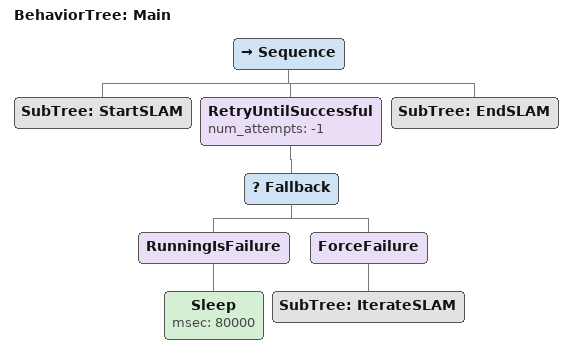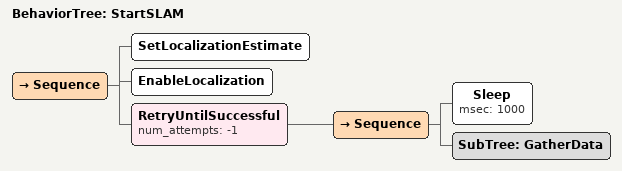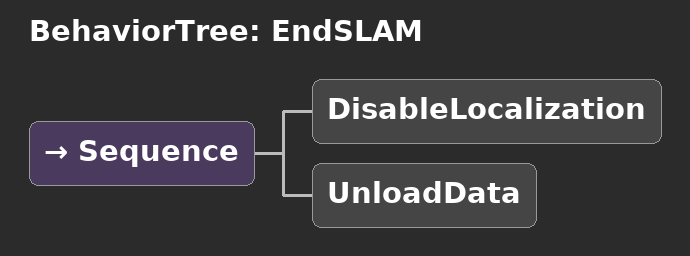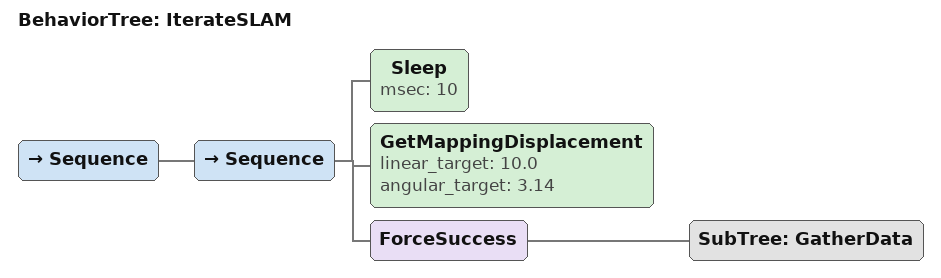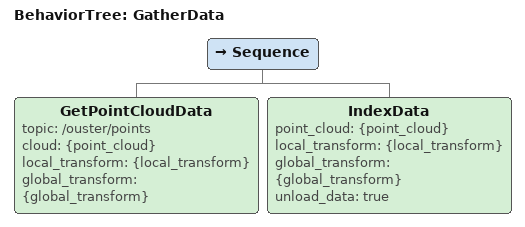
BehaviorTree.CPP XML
<root main_tree_to_execute="Main" BTCPP_format="4">

    <BehaviorTree ID="Main">
        <Sequence>
            <SubTree ID="StartSLAM"/>
            <RetryUntilSuccessful num_attempts="-1">
                <Fallback>
                    <RunningIsFailure>
                        <Sleep msec="80000"/>
                    </RunningIsFailure>
                    <ForceFailure>
                        <SubTree ID="IterateSLAM"/>
                    </ForceFailure>
                </Fallback>
            </RetryUntilSuccessful>
            <SubTree ID="EndSLAM"/>
        </Sequence>
    </BehaviorTree>

    <BehaviorTree ID="StartSLAM">
        <Sequence>
            <SetLocalizationEstimate/>
            <EnableLocalization/>
            <RetryUntilSuccessful num_attempts="-1">
                <Sequence>
                    <Sleep msec="1000"/>
                    <SubTree ID="GatherData"/>
                </Sequence>
            </RetryUntilSuccessful>
        </Sequence>
    </BehaviorTree>

    <BehaviorTree ID="EndSLAM">
        <Sequence>
            <DisableLocalization/>
            <UnloadData/>
        </Sequence>
    </BehaviorTree>

    <BehaviorTree ID="IterateSLAM">
        <Sequence>
            <Sequence>
                <Sleep msec="10"/>
                <GetMappingDisplacement
                    linear_target="10.0"
                    angular_target="3.14"/>
                <ForceSuccess>
                    <SubTree ID="GatherData"/>
                </ForceSuccess>
            </Sequence>
        </Sequence>
    </BehaviorTree>

    <BehaviorTree ID="GatherData">
        <Sequence>
            <GetPointCloudData
                topic="/ouster/points"
                cloud="{point_cloud}"
                local_transform="{local_transform}"
                global_transform="{global_transform}"
            />
            <IndexData
                point_cloud="{point_cloud}"
                local_transform="{local_transform}"
                global_transform="{global_transform}"
                unload_data="true"
            />
        </Sequence>
    </BehaviorTree>

</root>
